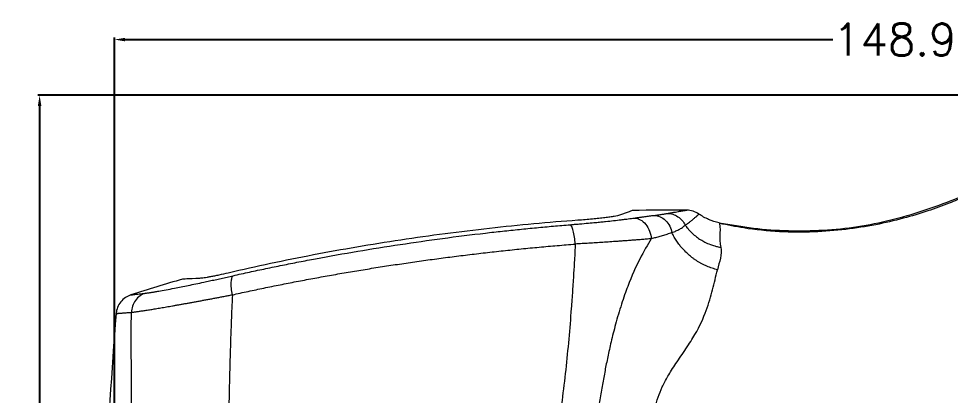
# Model space of a CAD drawing. Header units: inches. Extents: x 1424 to 4050, y 1126 to 1517.
# Drawn here: x 1900.4 to 1987.8, y 1380 to 1415.3 of the extents above; entities that cross this region are included whole.
import ezdxf

# ---------------------------------------------------------------- set-up
doc = ezdxf.new("R2010")
doc.units = ezdxf.units.IN
doc.header["$LTSCALE"] = 15
doc.styles.get("Standard").update_dxf_attribs({"font": 'txt', "bigfont": 'gbcbig.shx'})
doc.dimstyles.new('3', dxfattribs={"dimtxt": 3, "dimasz": 1, "dimexe": 0.18, "dimexo": 0.0625, "dimgap": 0.09, "dimtad": 0, "dimdsep": 46, "dimtxsty": 'Standard', "dimcen": 1, "dimclrd": 3, "dimclre": 3, "dimadec": 0, "dimazin": 2, "dimtfac": 1, "dimtofl": 0, "dimtmove": 0, "dimatfit": 3, "dimfxl": 1, "dimtolj": 1, "dimtzin": 0, "dimarcsym": 0})

# ---------------------------------------------------------------- blocks, each defined once
blk = doc.blocks.new('*D218')
at = {"color": 3, "lineweight": -2}
for p, q in [((1909.432, 1322.544), (1909.432, 1413.538)), ((1910.432, 1413.358), (1976.826, 1413.358)), ((2057.399, 1413.358), (1991.006, 1413.358)), ((2058.399, 1400.818), (2058.399, 1413.538))]:
    blk.add_line(p, q, dxfattribs=at)
at = {"color": 3}
for points in [[(1910.432, 1413.524), (1910.432, 1413.191), (1909.432, 1413.358)], [(2057.399, 1413.524), (2057.399, 1413.191), (2058.399, 1413.358)]]:
    blk.add_solid(points, dxfattribs=at)
at = {"layer": 'Defpoints', "color": 0}
for p in [(2058.399, 1413.358), (2058.399, 1400.755), (1909.432, 1322.482)]:
    blk.add_point(p, dxfattribs=at)
at = {"color": 0, "insert": (1983.916, 1413.358), "char_height": 3, "attachment_point": 5}
blk.add_mtext('\\A1;148.97', dxfattribs=at)
blk = doc.blocks.new('*D221')
at = {"color": 3, "lineweight": -2}
for p, q in [((2026.245, 1408.124), (1902.229, 1408.124)), ((1902.409, 1407.124), (1902.409, 1367.537)), ((1902.409, 1315.77), (1902.409, 1355.357)), ((1912.128, 1314.77), (1902.229, 1314.77))]:
    blk.add_line(p, q, dxfattribs=at)
at = {"color": 3}
for points in [[(1902.242, 1407.124), (1902.575, 1407.124), (1902.409, 1408.124)], [(1902.242, 1315.77), (1902.575, 1315.77), (1902.409, 1314.77)]]:
    blk.add_solid(points, dxfattribs=at)
at = {"layer": 'Defpoints', "color": 0}
for p in [(2026.308, 1408.124), (1902.409, 1314.77), (1912.19, 1314.77)]:
    blk.add_point(p, dxfattribs=at)
at = {"color": 0, "insert": (1902.409, 1361.447), "char_height": 3, "attachment_point": 5, "rotation": 90}
blk.add_mtext('\\A1;93.35', dxfattribs=at)

msp = doc.modelspace()

# ---------------------------------------------------------------- linework, layer by layer
at = {"color": 7, "linetype": 'Continuous', "lineweight": 15}
for start, end in [(89.52744, 91.28654), (106.08078, 107.827)]:
    msp.add_arc((1961.744, 1231.528), 165.825, start, end, dxfattribs=at)
for points, knots in [([(2057.192, 1402.121), (2055.82, 1402.687), (2052.899, 1403.894), (2048.31, 1405.255), (2043.583, 1406.352), (2038.989, 1407.118), (2034.585, 1407.611), (2030.403, 1407.87), (2026.465, 1407.937), (2022.623, 1407.841), (2018.915, 1407.593), (2015.377, 1407.199), (2012.194, 1406.706), (2009.359, 1406.148), (2006.816, 1405.546), (2004.47, 1404.9), (2001.531, 1403.978), (1998.027, 1402.666), (1994.938, 1401.244), (1992.831, 1400.248), (1991.651, 1399.693), (1990.457, 1399.145), (1989.16, 1398.573), (1987.588, 1397.925), (1985.658, 1397.222), (1983.359, 1396.529), (1980.788, 1395.935), (1977.982, 1395.491), (1974.967, 1395.252), (1971.763, 1395.277), (1968.808, 1395.564), (1966.951, 1395.943), (1966.2, 1396.097)], [0, 0, 0, 0, 0.047454, 0.101032, 0.152867, 0.202591, 0.249901, 0.294552, 0.336526, 0.375833, 0.417414, 0.455347, 0.489635, 0.520391, 0.547722, 0.57318, 0.598164, 0.646232, 0.692703, 0.706858, 0.720765, 0.734405, 0.748884, 0.766084, 0.788782, 0.81453, 0.842824, 0.873123, 0.905291, 0.939409, 0.975482, 1, 1, 1, 1]), ([(1966.169, 1396.161), (1967.239, 1395.975), (1969.384, 1395.603), (1972.647, 1395.382), (1975.914, 1395.422), (1979.129, 1395.755), (1982.265, 1396.386), (1985.309, 1397.266), (1988.29, 1398.35), (1991.752, 1399.879), (1994.52, 1401.179), (1996.389, 1401.894), (1996.697, 1402.011)], [0, 0, 0, 0, 0.102707, 0.205792, 0.308817, 0.411443, 0.511038, 0.610919, 0.710948, 0.810746, 0.968861, 1, 1, 1, 1]), ([(1956.813, 1396.881), (1956.707, 1396.843), (1956.536, 1396.803), (1956.183, 1396.74), (1956.049, 1396.718), (1955.757, 1396.675), (1955.598, 1396.654), (1955.253, 1396.61), (1955.067, 1396.589), (1954.676, 1396.546), (1954.472, 1396.526), (1953.835, 1396.465), (1953.372, 1396.427), (1952.895, 1396.392)], [0, 0, 0, 0, 0.25, 0.25, 0.375, 0.375, 0.5, 0.5, 0.625, 0.625, 0.75, 0.75, 1, 1, 1, 1]), ([(1958.021, 1397.311), (1958.014, 1397.308), (1957.909, 1397.271), (1957.505, 1397.127), (1957.207, 1397.021), (1956.813, 1396.881)], [0, 0, 0, 0, 0.5, 0.5, 1, 1, 1, 1]), ([(1958.214, 1396.604), (1958.325, 1396.619), (1958.548, 1396.65), (1958.87, 1396.694), (1959.234, 1396.743), (1959.638, 1396.798), (1959.926, 1396.837), (1960.072, 1396.856)], [0, 0, 0, 0, 0.1681585, 0.3347876, 0.4999561, 0.7476481, 1, 1, 1, 1]), ([(1960.072, 1396.856), (1960.149, 1396.867), (1960.302, 1396.887), (1960.515, 1396.916), (1960.71, 1396.944), (1960.886, 1396.969), (1961.044, 1396.993), (1961.184, 1397.016), (1961.264, 1397.03), (1961.304, 1397.037)], [0, 0, 0, 0, 0.161169, 0.31601, 0.464641, 0.607193, 0.743818, 0.874688, 1, 1, 1, 1]), ([(1960.072, 1396.856), (1960.247, 1396.849), (1960.432, 1396.808), (1960.794, 1396.647), (1960.971, 1396.527), (1961.281, 1396.223), (1961.414, 1396.04), (1961.618, 1395.646), (1961.689, 1395.436), (1961.73, 1395.231)], [0, 0, 0, 0, 0.25, 0.25, 0.5, 0.5, 0.75, 0.75, 1, 1, 1, 1]), ([(1961.304, 1397.037), (1961.381, 1397.051), (1961.533, 1397.078), (1961.789, 1397.123), (1962.06, 1397.169), (1962.336, 1397.215), (1962.569, 1397.254), (1962.762, 1397.287), (1962.913, 1397.312), (1963.022, 1397.331), (1963.093, 1397.344), (1963.106, 1397.346), (1963.112, 1397.347)], [0, 0, 0, 0, 0.071053, 0.139482, 0.249643, 0.354223, 0.46203, 0.568816, 0.675672, 0.783044, 0.891098, 1, 1, 1, 1]), ([(1961.304, 1397.037), (1961.466, 1397.033), (1961.635, 1397.007), (1961.967, 1396.905), (1962.13, 1396.828), (1962.431, 1396.63), (1962.569, 1396.509), (1962.805, 1396.238), (1962.903, 1396.088), (1962.979, 1395.934)], [0, 0, 0, 0, 0.25, 0.25, 0.5, 0.5, 0.75, 0.75, 1, 1, 1, 1]), ([(1962.979, 1395.934), (1963.007, 1395.952), (1963.083, 1396.003), (1963.221, 1396.1), (1963.419, 1396.246), (1963.618, 1396.405), (1963.819, 1396.58), (1963.983, 1396.731), (1964.107, 1396.849), (1964.189, 1396.924), (1964.239, 1396.969), (1964.248, 1396.977), (1964.252, 1396.981)], [0, 0, 0, 0, 0.029507, 0.081722, 0.156775, 0.274204, 0.366711, 0.507768, 0.641764, 0.760068, 0.879449, 1, 1, 1, 1]), ([(1964.252, 1396.981), (1964.085, 1397.098), (1963.905, 1397.188), (1963.518, 1397.313), (1963.316, 1397.345), (1963.112, 1397.347)], [0, 0, 0, 0, 0.5, 0.5, 1, 1, 1, 1]), ([(1966.169, 1396.161), (1965.823, 1396.229), (1965.49, 1396.333), (1964.85, 1396.606), (1964.541, 1396.778), (1964.252, 1396.981)], [0, 0, 0, 0, 0.5, 0.5, 1, 1, 1, 1]), ([(1952.895, 1396.392), (1950.149, 1396.193), (1947.387, 1395.938), (1941.83, 1395.316), (1939.056, 1394.952), (1934.905, 1394.326), (1933.528, 1394.104), (1930.795, 1393.638), (1929.438, 1393.392), (1925.393, 1392.62), (1922.732, 1392.057), (1920.108, 1391.443)], [0, 0, 0, 0, 0.25, 0.25, 0.5, 0.5, 0.625, 0.625, 0.75, 0.75, 1, 1, 1, 1]), ([(1920.566, 1391.19), (1920.821, 1391.247), (1921.329, 1391.361), (1922.095, 1391.529), (1922.863, 1391.694), (1923.633, 1391.857), (1924.405, 1392.018), (1925.179, 1392.176), (1925.956, 1392.331), (1926.735, 1392.484), (1927.515, 1392.635), (1929.344, 1392.98), (1932.238, 1393.496), (1936.218, 1394.133), (1940.217, 1394.703), (1943.424, 1395.104), (1945.825, 1395.375), (1947.425, 1395.544), (1949.019, 1395.701), (1950.609, 1395.847), (1951.664, 1395.935), (1952.192, 1395.978)], [0, 0, 0, 0, 0.025065, 0.050107, 0.07513, 0.100138, 0.125134, 0.15012, 0.175101, 0.200079, 0.225057, 0.25004, 0.375176, 0.500019, 0.624984, 0.749994, 0.800099, 0.850124, 0.900098, 0.950047, 1, 1, 1, 1]), ([(1952.192, 1395.978), (1952.325, 1395.99), (1952.614, 1396.015), (1953.188, 1396.063), (1953.853, 1396.12), (1954.511, 1396.182), (1955.043, 1396.235), (1955.873, 1396.321), (1956.664, 1396.408), (1957.329, 1396.489), (1957.648, 1396.529), (1957.92, 1396.565), (1958.116, 1396.591), (1958.214, 1396.604)], [0, 0, 0, 0, 0.0574721, 0.1251196, 0.2499371, 0.3494093, 0.4250542, 0.500202, 0.7500747, 0.8320232, 0.8750563, 0.9375109, 1, 1, 1, 1]), ([(1952.663, 1394.162), (1952.643, 1394.377), (1952.615, 1394.602), (1952.546, 1395.029), (1952.504, 1395.23), (1952.415, 1395.569), (1952.368, 1395.706), (1952.276, 1395.9), (1952.232, 1395.956), (1952.192, 1395.978)], [0, 0, 0, 0, 0.25, 0.25, 0.5, 0.5, 0.75, 0.75, 1, 1, 1, 1]), ([(1958.214, 1396.604), (1958.388, 1396.593), (1958.577, 1396.542), (1958.944, 1396.342), (1959.123, 1396.193), (1959.426, 1395.818), (1959.55, 1395.594), (1959.723, 1395.126), (1959.772, 1394.883), (1959.79, 1394.656)], [0, 0, 0, 0, 0.25, 0.25, 0.5, 0.5, 0.75, 0.75, 1, 1, 1, 1]), ([(1961.73, 1395.231), (1961.794, 1395.256), (1961.924, 1395.306), (1962.11, 1395.387), (1962.29, 1395.473), (1962.459, 1395.564), (1962.629, 1395.667), (1962.813, 1395.791), (1962.92, 1395.883), (1962.979, 1395.934)], [0, 0, 0, 0, 0.1197816, 0.242792, 0.3689625, 0.4986744, 0.62244, 0.7889771, 1, 1, 1, 1]), ([(1962.979, 1395.934), (1963.01, 1395.892), (1963.082, 1395.791), (1963.216, 1395.62), (1963.397, 1395.411), (1963.669, 1395.135), (1964.012, 1394.844), (1964.414, 1394.566), (1964.844, 1394.323), (1965.286, 1394.128), (1965.707, 1393.99), (1966.033, 1393.907), (1966.223, 1393.873), (1966.302, 1393.858)], [0, 0, 0, 0, 0.039124, 0.093296, 0.162722, 0.247568, 0.383984, 0.500008, 0.612788, 0.752449, 0.858245, 0.940577, 1, 1, 1, 1]), ([(1966.169, 1396.161), (1966.17, 1396.154), (1966.181, 1396.106), (1966.213, 1395.918), (1966.235, 1395.777), (1966.241, 1395.402), (1966.221, 1395.168), (1966.213, 1394.733), (1966.215, 1394.575), (1966.24, 1394.234), (1966.263, 1394.052), (1966.302, 1393.858)], [0, 0, 0, 0, 0.25, 0.25, 0.5, 0.5, 0.75, 0.75, 0.875, 0.875, 1, 1, 1, 1]), ([(1961.73, 1395.231), (1961.651, 1395.204), (1961.496, 1395.15), (1961.263, 1395.073), (1961.037, 1395.001), (1960.82, 1394.936), (1960.537, 1394.854), (1960.198, 1394.761), (1959.919, 1394.689), (1959.79, 1394.656)], [0, 0, 0, 0, 0.135246, 0.263263, 0.383865, 0.49695, 0.60295, 0.815906, 1, 1, 1, 1]), ([(1965.995, 1391.741), (1965.91, 1391.764), (1965.741, 1391.809), (1965.491, 1391.891), (1965.244, 1391.981), (1965.002, 1392.08), (1964.765, 1392.189), (1964.532, 1392.307), (1964.304, 1392.433), (1964.082, 1392.568), (1963.865, 1392.711), (1963.655, 1392.862), (1963.47, 1393.007), (1963.221, 1393.217), (1962.959, 1393.464), (1962.678, 1393.769), (1962.429, 1394.073), (1962.179, 1394.42), (1961.935, 1394.816), (1961.798, 1395.093), (1961.73, 1395.231)], [0, 0, 0, 0, 0.045455, 0.090905, 0.136354, 0.181806, 0.22726, 0.272717, 0.318176, 0.363635, 0.409094, 0.45455, 0.500002, 0.532764, 0.626765, 0.690046, 0.752825, 0.835218, 0.917614, 1, 1, 1, 1]), ([(1920.493, 1389.399), (1920.737, 1389.453), (1921.227, 1389.561), (1921.965, 1389.72), (1922.708, 1389.878), (1923.455, 1390.033), (1924.208, 1390.187), (1924.964, 1390.339), (1925.725, 1390.49), (1926.49, 1390.638), (1927.26, 1390.785), (1928.034, 1390.929), (1928.811, 1391.072), (1929.593, 1391.212), (1930.378, 1391.35), (1931.167, 1391.487), (1931.96, 1391.621), (1932.757, 1391.753), (1933.557, 1391.882), (1934.36, 1392.01), (1935.167, 1392.135), (1935.976, 1392.257), (1936.789, 1392.378), (1937.605, 1392.496), (1938.424, 1392.611), (1939.245, 1392.724), (1940.069, 1392.835), (1940.896, 1392.943), (1941.725, 1393.048), (1942.556, 1393.151), (1943.39, 1393.251), (1944.225, 1393.348), (1945.063, 1393.443), (1945.902, 1393.534), (1946.743, 1393.623), (1947.586, 1393.709), (1948.429, 1393.792), (1949.275, 1393.872), (1950.121, 1393.949), (1950.968, 1394.023), (1951.816, 1394.094), (1952.38, 1394.139), (1952.663, 1394.162)], [0, 0, 0, 0, 0.023664, 0.047398, 0.071202, 0.095076, 0.119019, 0.143032, 0.167114, 0.191264, 0.215484, 0.239771, 0.264126, 0.288549, 0.31304, 0.337598, 0.362225, 0.386919, 0.411681, 0.43651, 0.461407, 0.486372, 0.511405, 0.536506, 0.561674, 0.586911, 0.612216, 0.63759, 0.663032, 0.688543, 0.714122, 0.739771, 0.765489, 0.791276, 0.817132, 0.843055, 0.869047, 0.895105, 0.92123, 0.947421, 0.973678, 1, 1, 1, 1]), ([(1952.663, 1394.162), (1952.636, 1393.674), (1952.585, 1392.756), (1952.498, 1391.291), (1952.399, 1389.766), (1952.185, 1386.747), (1951.8, 1382.354), (1951.18, 1377.609), (1950.564, 1373.966), (1950.042, 1371.329), (1949.448, 1368.743), (1948.856, 1366.453), (1948.341, 1364.573), (1947.903, 1363.005), (1947.452, 1361.431), (1946.911, 1359.565), (1946.299, 1357.471), (1945.624, 1355.153), (1944.964, 1352.86), (1944.324, 1350.59), (1943.916, 1349.082), (1943.714, 1348.333)], [0, 0, 0, 0, 0.0313982, 0.059022, 0.0942293, 0.1295162, 0.2531586, 0.376753, 0.4357211, 0.4895375, 0.5487321, 0.6053985, 0.6408446, 0.673316, 0.709533, 0.7455436, 0.7975949, 0.8490662, 0.8999579, 0.950274, 1, 1, 1, 1]), ([(1959.79, 1394.656), (1959.435, 1394.097), (1959.075, 1393.476), (1958.34, 1392.023), (1957.964, 1391.191), (1957.485, 1389.935), (1957.389, 1389.67), (1957.191, 1389.109), (1957.091, 1388.812), (1956.795, 1387.892), (1956.604, 1387.242), (1956.278, 1386.047), (1956.142, 1385.5), (1955.903, 1384.483), (1955.8, 1384.012), (1955.612, 1383.121), (1955.528, 1382.703), (1955.366, 1381.853), (1955.287, 1381.417), (1955.128, 1380.508), (1955.049, 1380.036), (1954.932, 1379.307), (1954.894, 1379.06), (1954.817, 1378.561), (1954.779, 1378.307), (1954.663, 1377.522), (1954.584, 1376.968), (1954.454, 1376.029), (1954.409, 1375.697), (1954.315, 1375.007), (1954.267, 1374.648), (1954.17, 1373.926), (1954.121, 1373.563), (1954.025, 1372.859), (1953.979, 1372.52), (1953.843, 1371.544), (1953.757, 1370.945), (1953.633, 1370.103), (1953.592, 1369.832), (1953.513, 1369.312), (1953.474, 1369.063), (1953.36, 1368.338), (1953.285, 1367.878), (1953.107, 1366.798), (1953.004, 1366.187), (1952.773, 1364.816), (1952.646, 1364.057), (1952.374, 1362.397), (1952.23, 1361.494), (1951.948, 1359.594), (1951.812, 1358.606), (1951.618, 1357.004), (1951.554, 1356.446), (1951.433, 1355.296), (1951.375, 1354.705), (1951.273, 1353.523), (1951.228, 1352.932), (1951.155, 1351.777), (1951.126, 1351.212), (1951.081, 1350.118), (1951.065, 1349.586), (1951.045, 1348.543), (1951.041, 1348.033), (1951.045, 1346.532), (1951.07, 1345.574), (1951.153, 1343.744), (1951.21, 1342.874), (1951.316, 1341.617), (1951.354, 1341.202), (1951.435, 1340.402), (1951.476, 1340.019), (1951.602, 1338.925), (1951.687, 1338.264), (1951.849, 1337.036), (1951.926, 1336.471), (1952.069, 1335.407), (1952.136, 1334.907), (1952.262, 1333.919), (1952.322, 1333.433), (1952.373, 1332.948)], [0, 0, 0, 0, 0.0625, 0.0625, 0.125, 0.125, 0.140625, 0.140625, 0.15625, 0.15625, 0.1875, 0.1875, 0.21875, 0.21875, 0.25, 0.25, 0.28125, 0.28125, 0.3125, 0.3125, 0.34375, 0.34375, 0.359375, 0.359375, 0.375, 0.375, 0.40625, 0.40625, 0.421875, 0.421875, 0.4375, 0.4375, 0.453125, 0.453125, 0.46875, 0.46875, 0.5, 0.5, 0.515625, 0.515625, 0.53125, 0.53125, 0.5625, 0.5625, 0.59375, 0.59375, 0.625, 0.625, 0.65625, 0.65625, 0.6875, 0.6875, 0.703125, 0.703125, 0.71875, 0.71875, 0.734375, 0.734375, 0.75, 0.75, 0.765625, 0.765625, 0.78125, 0.78125, 0.8125, 0.8125, 0.84375, 0.84375, 0.859375, 0.859375, 0.875, 0.875, 0.90625, 0.90625, 0.9375, 0.9375, 0.96875, 0.96875, 1, 1, 1, 1]), ([(1959.789, 1394.656), (1959.713, 1394.65), (1959.563, 1394.637), (1959.332, 1394.618), (1959.102, 1394.599), (1958.871, 1394.58), (1958.643, 1394.562), (1958.416, 1394.545), (1958.193, 1394.527), (1957.972, 1394.511), (1957.756, 1394.494), (1957.544, 1394.479), (1957.338, 1394.463), (1957.137, 1394.449), (1956.942, 1394.434), (1956.754, 1394.421), (1956.414, 1394.397), (1955.916, 1394.363), (1955.253, 1394.319), (1954.593, 1394.277), (1953.94, 1394.237), (1953.299, 1394.198), (1952.872, 1394.174), (1952.663, 1394.162)], [0, 0, 0, 0, 0.041565, 0.082042, 0.121408, 0.159645, 0.196736, 0.232666, 0.267423, 0.300997, 0.333377, 0.364559, 0.394535, 0.423302, 0.450857, 0.477198, 0.502324, 0.591823, 0.678816, 0.763199, 0.844893, 0.92384, 1, 1, 1, 1]), ([(1966.302, 1393.858), (1966.368, 1393.536), (1966.338, 1393.191), (1966.196, 1392.478), (1966.086, 1392.108), (1965.995, 1391.741)], [0, 0, 0, 0, 0.5, 0.5, 1, 1, 1, 1]), ([(1957.095, 1340.347), (1957.054, 1340.714), (1957.021, 1341.098), (1956.97, 1341.9), (1956.953, 1342.318), (1956.926, 1343.707), (1956.945, 1344.809), (1957.041, 1346.513), (1957.064, 1346.871), (1957.116, 1347.594), (1957.201, 1348.69), (1957.38, 1350.633), (1957.538, 1352.286), (1957.662, 1353.562), (1957.746, 1354.425), (1957.927, 1356.228), (1958.106, 1357.624), (1958.362, 1359.358), (1958.499, 1360.16), (1958.779, 1361.734), (1959.065, 1363.276), (1959.446, 1365.376), (1959.604, 1366.59), (1959.705, 1367.712), (1959.726, 1368.228), (1959.748, 1369.339), (1959.747, 1370.528), (1959.714, 1371.82), (1959.679, 1373.194), (1959.661, 1373.921), (1959.662, 1374.887), (1959.672, 1375.488), (1959.73, 1376.512), (1959.857, 1377.58), (1960.101, 1378.752), (1960.419, 1379.802), (1960.796, 1380.728), (1961.317, 1381.735), (1961.808, 1382.507), (1962.393, 1383.381), (1962.9, 1384.112), (1963.503, 1385.033), (1963.76, 1385.455), (1964.357, 1386.484), (1964.683, 1387.232), (1965.067, 1388.273), (1965.288, 1388.941), (1965.549, 1389.873), (1965.774, 1390.799), (1965.918, 1391.433), (1965.995, 1391.741)], [0, 0, 0, 0, 0.03125, 0.03125, 0.0625, 0.0625, 0.125, 0.125, 0.140625, 0.140625, 0.15625, 0.1875, 0.21875, 0.21875, 0.234375, 0.25, 0.28125, 0.28125, 0.3125, 0.3125, 0.34375, 0.375, 0.40625, 0.40625, 0.4375, 0.4375, 0.46875, 0.5, 0.5, 0.53125, 0.53125, 0.546875, 0.5625, 0.59375, 0.625, 0.65625, 0.6875, 0.71875, 0.75, 0.75, 0.78125, 0.796875, 0.8125, 0.8125, 0.875, 0.875, 0.90625, 0.9375, 0.96875, 1, 1, 1, 1]), ([(1912.331, 1389.55), (1912.366, 1389.554), (1912.435, 1389.562), (1912.549, 1389.578), (1912.671, 1389.595), (1912.801, 1389.614), (1912.94, 1389.635), (1913.088, 1389.659), (1913.243, 1389.684), (1913.407, 1389.712), (1913.731, 1389.768), (1914.257, 1389.863), (1915.165, 1390.036), (1916.333, 1390.271), (1917.474, 1390.511), (1918.34, 1390.697), (1918.88, 1390.815), (1919.432, 1390.936), (1919.993, 1391.061), (1920.375, 1391.147), (1920.566, 1391.19)], [0, 0, 0, 0, 0.027884, 0.055687, 0.083433, 0.111143, 0.13884, 0.166546, 0.194283, 0.222074, 0.24994, 0.351528, 0.452659, 0.599545, 0.74733, 0.797997, 0.848475, 0.898885, 0.949353, 1, 1, 1, 1]), ([(1917.422, 1390.938), (1916.899, 1390.914), (1916.501, 1390.896), (1915.962, 1390.871), (1915.822, 1390.865), (1915.812, 1390.864)], [0, 0, 0, 0, 0.5, 0.5, 1, 1, 1, 1]), ([(1920.108, 1391.443), (1919.794, 1391.37), (1919.498, 1391.304), (1919.077, 1391.214), (1918.94, 1391.185), (1918.68, 1391.132), (1918.434, 1391.084), (1918.216, 1391.045), (1918.011, 1391.01), (1917.916, 1390.995), (1917.658, 1390.958), (1917.522, 1390.943), (1917.422, 1390.938)], [0, 0, 0, 0, 0.25, 0.25, 0.375, 0.375, 0.5, 0.625, 0.625, 0.75, 0.75, 1, 1, 1, 1]), ([(1920.493, 1389.399), (1920.455, 1389.602), (1920.424, 1389.813), (1920.386, 1390.217), (1920.38, 1390.41), (1920.394, 1390.743), (1920.415, 1390.882), (1920.477, 1391.088), (1920.519, 1391.155), (1920.566, 1391.19)], [0, 0, 0, 0, 0.25, 0.25, 0.5, 0.5, 0.75, 0.75, 1, 1, 1, 1]), ([(1910.978, 1389.391), (1910.789, 1389.33), (1910.613, 1389.243), (1910.287, 1389.018), (1910.142, 1388.882), (1909.897, 1388.573), (1909.797, 1388.4), (1909.652, 1388.034), (1909.606, 1387.839), (1909.59, 1387.64)], [0, 0, 0, 0, 0.25, 0.25, 0.5, 0.5, 0.75, 0.75, 1, 1, 1, 1]), ([(1910.978, 1389.391), (1910.98, 1389.391), (1910.985, 1389.391), (1911.005, 1389.394), (1911.034, 1389.397), (1911.074, 1389.402), (1911.124, 1389.408), (1911.184, 1389.415), (1911.255, 1389.424), (1911.362, 1389.436), (1911.52, 1389.455), (1911.75, 1389.482), (1912.016, 1389.513), (1912.226, 1389.538), (1912.331, 1389.55)], [0, 0, 0, 0, 0.062243, 0.124512, 0.186829, 0.249215, 0.311691, 0.374279, 0.437, 0.499875, 0.624742, 0.74961, 0.874642, 1, 1, 1, 1]), ([(1912.331, 1389.55), (1912.159, 1389.493), (1911.987, 1389.407), (1911.669, 1389.177), (1911.524, 1389.033), (1911.283, 1388.704), (1911.188, 1388.52), (1911.058, 1388.138), (1911.022, 1387.941), (1911.014, 1387.752)], [0, 0, 0, 0, 0.25, 0.25, 0.5, 0.5, 0.75, 0.75, 1, 1, 1, 1]), ([(1911.014, 1387.752), (1911.052, 1387.756), (1911.127, 1387.765), (1911.253, 1387.781), (1911.388, 1387.798), (1911.533, 1387.818), (1911.688, 1387.84), (1911.853, 1387.864), (1912.028, 1387.89), (1912.213, 1387.917), (1912.407, 1387.947), (1912.611, 1387.979), (1912.825, 1388.014), (1913.049, 1388.05), (1913.281, 1388.088), (1913.524, 1388.128), (1913.776, 1388.17), (1914.036, 1388.215), (1914.306, 1388.261), (1914.585, 1388.309), (1914.873, 1388.359), (1915.169, 1388.412), (1915.473, 1388.466), (1915.786, 1388.521), (1916.107, 1388.579), (1916.435, 1388.639), (1916.771, 1388.7), (1917.115, 1388.763), (1917.465, 1388.828), (1917.822, 1388.894), (1918.186, 1388.962), (1918.556, 1389.031), (1918.933, 1389.102), (1919.315, 1389.175), (1919.702, 1389.248), (1920.095, 1389.323), (1920.36, 1389.374), (1920.493, 1389.399)], [0, 0, 0, 0, 0.0267086, 0.053539, 0.0804883, 0.1075535, 0.1347316, 0.1620193, 0.1894138, 0.216914, 0.2445207, 0.2722346, 0.3000561, 0.3279856, 0.3560233, 0.3841693, 0.4124241, 0.4407877, 0.4692602, 0.4978411, 0.5265299, 0.555326, 0.5842284, 0.6132368, 0.6423517, 0.6715733, 0.7009013, 0.7303352, 0.7598742, 0.7895175, 0.8192651, 0.8491183, 0.8790783, 0.909146, 0.939322, 0.9696066, 1, 1, 1, 1]), ([(1920.493, 1389.399), (1920.472, 1388.96), (1920.429, 1388.058), (1920.374, 1386.673), (1920.322, 1385.221), (1920.276, 1383.704), (1920.233, 1382.121), (1920.195, 1380.471), (1920.173, 1379.35), (1920.162, 1378.778)], [0, 0, 0, 0, 0.124382, 0.2549251, 0.3916269, 0.5344858, 0.6835007, 0.8386718, 1, 1, 1, 1]), ([(1909.59, 1387.64), (1909.149, 1382.221), (1908.814, 1376.797), (1908.36, 1365.937), (1908.239, 1360.5), (1908.213, 1349.63), (1908.307, 1344.193), (1908.709, 1333.329), (1909.017, 1327.903), (1909.432, 1322.482)], [0, 0, 0, 0, 0.25, 0.25, 0.5, 0.5, 0.75, 0.75, 1, 1, 1, 1]), ([(1909.48, 1322.474), (1909.464, 1322.732), (1909.431, 1323.253), (1909.386, 1324.045), (1909.343, 1324.858), (1909.302, 1325.691), (1909.249, 1326.896), (1909.19, 1328.533), (1909.145, 1330.479), (1909.122, 1332.537), (1909.126, 1334.754), (1909.161, 1336.857), (1909.239, 1339.556), (1909.376, 1342.739), (1909.692, 1348.141), (1910.079, 1353.606), (1910.439, 1359.07), (1910.671, 1363.168), (1910.844, 1367.239), (1910.953, 1371.329), (1911.006, 1375.436), (1911.015, 1378.715), (1911.015, 1381.186), (1911.013, 1382.823), (1911.011, 1384.463), (1911.01, 1386.108), (1911.013, 1387.203), (1911.014, 1387.752)], [0, 0, 0, 0, 0.011871, 0.024072, 0.036605, 0.04947, 0.062669, 0.092537, 0.125594, 0.153436, 0.188756, 0.229372, 0.252064, 0.315341, 0.378445, 0.503892, 0.567633, 0.628258, 0.690093, 0.751713, 0.812732, 0.875362, 0.900062, 0.92487, 0.949792, 0.974834, 1, 1, 1, 1]), ([(1909.59, 1387.64), (1909.592, 1387.64), (1909.597, 1387.641), (1909.617, 1387.642), (1909.648, 1387.645), (1909.689, 1387.648), (1909.74, 1387.652), (1909.803, 1387.657), (1909.876, 1387.663), (1909.959, 1387.67), (1910.054, 1387.677), (1910.159, 1387.685), (1910.274, 1387.695), (1910.401, 1387.704), (1910.537, 1387.715), (1910.685, 1387.726), (1910.843, 1387.739), (1910.957, 1387.747), (1911.014, 1387.752)], [0, 0, 0, 0, 0.061584, 0.123297, 0.185136, 0.247098, 0.30918, 0.371381, 0.433695, 0.496126, 0.558674, 0.621344, 0.684138, 0.747057, 0.810104, 0.873278, 0.936577, 1, 1, 1, 1])]:
    msp.add_open_spline(points, degree=3, knots=knots, dxfattribs=at)

# ---------------------------------------------------------------- dimensions: what is measured, and where the dimension line sits
dim = msp.add_linear_dim(base=(2058.399, 1413.358), p1=(1909.432, 1322.482), p2=(2058.399, 1400.755), dimstyle='3')
dim.commit()
dim.dimension.update_dxf_attribs({"geometry": '*D218', "text_midpoint": (1983.916, 1413.358)})
dim = msp.add_linear_dim(base=(1902.409, 1314.77), p1=(2026.308, 1408.124), p2=(1912.19, 1314.77), angle=90, dimstyle='3')
dim.commit()
dim.dimension.update_dxf_attribs({"geometry": '*D221', "text_midpoint": (1902.409, 1361.447)})

doc.saveas('drawing.dxf')
